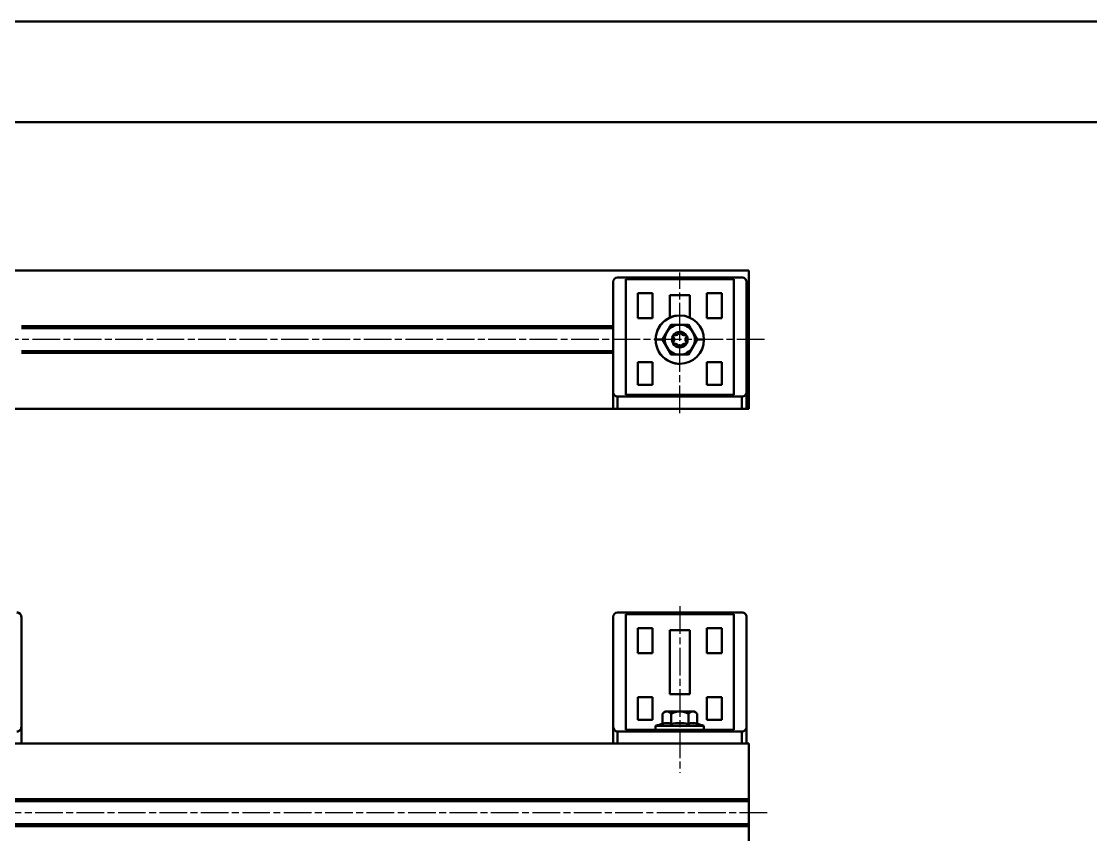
# Model space of a CAD drawing. Header units: millimetres. Extents: x 3537 to 7300, y -380 to 3324.
# Drawn here: x 3801.9 to 4266.3, y 1961.6 to 2314.9 of the extents above; entities that cross this region are included whole.
import ezdxf

# ---------------------------------------------------------------- set-up
doc = ezdxf.new("R2010")
doc.units = ezdxf.units.MM
doc.linetypes.add('AM_ISO08W050', pattern=[18, 12, -1.5, 3, -1.5])
for name, color, linetype, lineweight in [('AM_0', 7, 'Continuous', 50), ('AM_7', 4, 'AM_ISO08W050', 25), ('MAIN-1', 7, 'Continuous', 50)]:
    doc.layers.add(name, color=color, linetype=linetype, lineweight=lineweight)

# ---------------------------------------------------------------- blocks, each defined once
blk = doc.blocks.new('*U12')
at = {"layer": 'AM_0'}
blk.add_arc((0, -0.25), 0.5, 0, 180, dxfattribs=at)
blk = doc.blocks.new('*U13')
at = {"layer": 'AM_0', "color": 0, "linetype": 'ByBlock', "lineweight": -2, "transparency": 16777216}
blk.add_blockref('*U12', (5197.19, 2210.73), dxfattribs=at)
for p, rotation in [((5194.46, 2209.15), 59.99999999999999), ((5194.46, 2206), 120), ((5199.92, 2209.15), 300.0000000000001), ((5199.92, 2206), 240), ((5197.19, 2204.43), 180)]:
    blk.add_blockref('*U12', p, dxfattribs=dict(at, rotation=rotation))
blk = doc.blocks.new('*U14')
at = {"layer": 'AM_0'}
blk.add_arc((1.43, 0), 1.61, 140.8659, 219.134, dxfattribs=at)
blk = doc.blocks.new('*U15')
at = {"layer": 'AM_0', "color": 0, "linetype": 'ByBlock', "lineweight": -2, "transparency": 16777216}
for p, rotation in [((5194.61, 2207.58), 180), ((5195.9, 2209.81), 120), ((5198.48, 2209.81), 59.99999999999996), ((5195.9, 2205.34), 239.9999999999999), ((5198.48, 2205.34), 299.9999999999998)]:
    blk.add_blockref('*U14', p, dxfattribs=dict(at, rotation=rotation))
blk.add_blockref('*U14', (5199.77, 2207.58), dxfattribs=at)

msp = doc.modelspace()

# ---------------------------------------------------------------- linework, layer by layer
at = {"layer": 'AM_0'}
for p, q in [((5022.196, 2314.913), (3537.196, 2314.913)), ((4997.196, 2271.163), (3562.196, 2271.163)), ((3742.86, 2206.631), (4117.86, 2206.631)), ((4117.86, 2206.631), (4117.86, 2203.631)), ((4117.86, 2182.431), (4117.86, 2203.631)), ((3801.86, 2182.431), (4058.86, 2182.431)), ((3801.86, 2181.631), (4058.86, 2181.631)), ((4117.86, 2181.631), (4117.86, 2182.431)), ((4117.86, 2171.631), (4117.86, 2181.631)), ((3801.86, 2171.631), (4058.86, 2171.631)), ((3801.86, 2170.831), (4058.86, 2170.831)), ((4117.86, 2170.831), (4117.86, 2171.631)), ((4117.86, 2149.631), (4117.86, 2170.831)), ((3742.86, 2146.631), (4117.86, 2146.631)), ((4117.86, 2149.631), (4117.86, 2146.631)), ((4060.86, 2058.097), (4060.86, 2058.097)), ((4114.86, 2058.097), (4060.86, 2058.097)), ((4060.86, 2058.097), (4114.86, 2058.097)), ((4114.86, 2058.097), (4114.86, 2058.097)), ((3801.86, 2001.097), (3801.86, 2056.097)), ((3801.86, 2008.397), (3801.86, 2056.097)), ((3801.86, 2056.097), (3801.86, 2056.097)), ((4058.86, 2056.097), (4058.86, 2056.097)), ((4058.86, 2001.097), (4058.86, 2056.097)), ((4058.86, 2056.097), (4058.86, 2008.397)), ((4064.36, 2057.397), (4111.36, 2057.397)), ((4064.36, 2007.097), (4064.36, 2057.397)), ((4064.36, 2007.097), (4064.36, 2057.397)), ((4111.36, 2007.097), (4111.36, 2057.397)), ((4111.36, 2057.397), (4111.36, 2007.097)), ((4116.86, 2001.097), (4116.86, 2056.097)), ((4116.86, 2008.397), (4116.86, 2056.097)), ((4116.86, 2056.097), (4116.86, 2056.097)), ((4069.66, 2051.297), (4076.06, 2051.297)), ((4069.66, 2051.297), (4076.06, 2051.297)), ((4069.66, 2040.397), (4069.66, 2051.297)), ((4069.66, 2051.297), (4069.66, 2051.297)), ((4076.06, 2040.397), (4076.06, 2051.297)), ((4076.06, 2051.297), (4076.06, 2051.297)), ((4083.51, 2050.447), (4092.21, 2050.447)), ((4083.51, 2050.447), (4092.21, 2050.447)), ((4083.51, 2022.597), (4083.51, 2050.447)), ((4083.51, 2050.447), (4083.51, 2050.447)), ((4092.21, 2022.597), (4092.21, 2050.447)), ((4092.21, 2050.447), (4092.21, 2050.447)), ((4099.66, 2051.297), (4106.06, 2051.297)), ((4099.66, 2051.297), (4099.66, 2051.297)), ((4099.66, 2040.397), (4099.66, 2051.297)), ((4099.66, 2051.297), (4106.06, 2051.297)), ((4106.06, 2051.297), (4106.06, 2051.297)), ((4106.06, 2040.397), (4106.06, 2051.297)), ((4069.66, 2040.397), (4076.06, 2040.397)), ((4099.66, 2040.397), (4106.06, 2040.397)), ((4069.66, 2021.297), (4076.06, 2021.297)), ((4069.66, 2021.297), (4076.06, 2021.297)), ((4069.66, 2011.397), (4069.66, 2021.297)), ((4069.66, 2021.297), (4069.66, 2021.297)), ((4076.06, 2011.397), (4076.06, 2021.297)), ((4076.06, 2021.297), (4076.06, 2021.297)), ((4083.51, 2022.597), (4092.21, 2022.597)), ((4099.66, 2021.297), (4106.06, 2021.297)), ((4099.66, 2021.297), (4099.66, 2021.297)), ((4099.66, 2011.397), (4099.66, 2021.297)), ((4099.66, 2021.297), (4106.06, 2021.297)), ((4106.06, 2021.297), (4106.06, 2021.297)), ((4106.06, 2011.397), (4106.06, 2021.297)), ((4069.66, 2011.397), (4076.06, 2011.397)), ((4099.66, 2011.397), (4106.06, 2011.397)), ((3801.86, 2001.097), (3801.86, 2008.397)), ((4058.86, 2008.397), (4058.86, 2001.097)), ((4060.86, 2006.397), (4114.86, 2006.397)), ((4060.86, 2006.397), (4060.86, 2001.097)), ((4064.36, 2007.097), (4111.36, 2007.097)), ((4064.36, 2007.097), (4111.36, 2007.097)), ((4064.36, 2007.097), (4064.36, 2007.097)), ((4069.66, 2007.097), (4076.06, 2007.097)), ((4069.66, 2007.097), (4076.06, 2007.097)), ((4069.66, 2007.097), (4069.66, 2007.097)), ((4069.66, 2007.097), (4076.06, 2007.097)), ((4069.66, 2007.097), (4076.06, 2007.097)), ((4069.66, 2007.097), (4069.66, 2007.097)), ((4076.06, 2007.097), (4076.06, 2007.097)), ((4076.06, 2007.097), (4076.06, 2007.097)), ((4083.51, 2007.097), (4092.21, 2007.097)), ((4083.51, 2007.097), (4092.21, 2007.097)), ((4083.51, 2007.097), (4083.51, 2007.097)), ((4092.21, 2007.097), (4092.21, 2007.097)), ((4099.66, 2007.097), (4106.06, 2007.097)), ((4099.66, 2007.097), (4099.66, 2007.097)), ((4099.66, 2007.097), (4099.66, 2007.097)), ((4099.66, 2007.097), (4106.06, 2007.097)), ((4099.66, 2007.097), (4106.06, 2007.097)), ((4099.66, 2007.097), (4106.06, 2007.097)), ((4106.06, 2007.097), (4106.06, 2007.097)), ((4106.06, 2007.097), (4106.06, 2007.097)), ((4111.36, 2007.097), (4111.36, 2007.097)), ((4114.86, 2001.097), (4114.86, 2006.397)), ((4116.86, 2001.097), (4116.86, 2008.397)), ((3776.86, 2001.097), (4117.86, 2001.097)), ((4059.86, 2001.097), (4059.86, 2001.097)), ((4059.86, 2001.097), (4117.86, 2001.097)), ((4059.86, 2001.097), (4061.86, 2001.097)), ((4060.86, 2001.097), (4114.86, 2001.097)), ((4070.66, 2001.097), (4077.06, 2001.097)), ((4070.66, 2001.097), (4077.06, 2001.097)), ((4070.66, 2001.097), (4070.66, 2001.097)), ((4070.66, 2001.097), (4077.06, 2001.097)), ((4070.66, 2001.097), (4070.66, 2001.097)), ((4076.06, 2001.097), (4076.06, 2001.097)), ((4077.06, 2001.097), (4077.06, 2001.097)), ((4084.51, 2001.097), (4093.21, 2001.097)), ((4084.51, 2001.097), (4093.21, 2001.097)), ((4084.51, 2001.097), (4084.51, 2001.097)), ((4093.21, 2001.097), (4093.21, 2001.097)), ((4100.66, 2001.097), (4107.06, 2001.097)), ((4100.66, 2001.097), (4107.06, 2001.097)), ((4100.66, 2001.097), (4100.66, 2001.097)), ((4100.66, 2001.097), (4107.06, 2001.097)), ((4100.66, 2001.097), (4100.66, 2001.097)), ((4107.06, 2001.097), (4107.06, 2001.097)), ((4107.06, 2001.097), (4107.06, 2001.097)), ((4115.86, 2001.097), (4117.86, 2001.097)), ((4117.86, 2001.097), (4117.86, 1998.097)), ((4117.86, 2001.097), (4117.86, 2001.097)), ((4117.86, 1976.897), (4117.86, 1998.097)), ((3742.86, 1976.897), (4117.86, 1976.897)), ((3742.86, 1976.097), (4117.86, 1976.097)), ((4117.86, 1976.097), (4117.86, 1976.897)), ((4117.86, 1966.097), (4117.86, 1976.097)), ((3742.86, 1966.097), (4117.86, 1966.097)), ((3742.86, 1965.297), (4117.86, 1965.297)), ((4117.86, 1965.297), (4117.86, 1966.097)), ((4117.86, 1944.097), (4117.86, 1965.297))]:
    msp.add_line(p, q, dxfattribs=at)
for centre, start, end in [((3799.86, 2056.097), 0.00002, 90.00002), ((4060.86, 2056.097), 90.00002, 180), ((4114.86, 2056.097), 0.00002, 90.00002)]:
    msp.add_arc(centre, 2, start, end, dxfattribs=at)
for centre, start_param, end_param in [((3799.86, 2056.097), -3.1415927, -1.5707963), ((4060.86, 2056.097), -1.5707963, 0), ((4114.86, 2056.097), -3.1415927, -1.5707963), ((3799.86, 2008.397), 1.5707963, 3.1415927), ((4060.86, 2008.397), 0, 1.5707963), ((4114.86, 2008.397), 1.5707963, 3.1415927)]:
    msp.add_ellipse(centre, major_axis=(-2, 0), ratio=1, start_param=start_param, end_param=end_param, dxfattribs=at)
at = {"layer": 'AM_7'}
for p, q in [((4087.86, 2144.641), (4087.86, 2205.76)), ((4124.635, 2176.631), (3738.991, 2176.631)), ((4087.86, 2060.762), (4087.86, 1988.384)), ((4125.835, 1971.097), (3735.214, 1971.097))]:
    msp.add_line(p, q, dxfattribs=at)
at = {"layer": 'MAIN-1'}
for p, q in [((4058.86, 2201.631), (4058.86, 2201.631)), ((4058.86, 2146.631), (4058.86, 2201.631)), ((4058.86, 2201.631), (4058.86, 2153.931)), ((4060.86, 2203.631), (4060.86, 2203.631)), ((4114.86, 2203.631), (4060.86, 2203.631)), ((4060.86, 2203.631), (4114.86, 2203.631)), ((4064.36, 2202.931), (4111.36, 2202.931)), ((4064.36, 2152.631), (4064.36, 2202.931)), ((4064.36, 2152.631), (4064.36, 2202.931)), ((4111.36, 2152.631), (4111.36, 2202.931)), ((4111.36, 2202.931), (4111.36, 2152.631)), ((4114.86, 2203.631), (4114.86, 2203.631)), ((4116.86, 2153.931), (4116.86, 2201.631)), ((4117.86, 2146.631), (4117.86, 2201.631)), ((4117.86, 2201.631), (4117.86, 2201.631)), ((4069.66, 2196.831), (4076.06, 2196.831)), ((4069.66, 2196.831), (4076.06, 2196.831)), ((4069.66, 2185.931), (4069.66, 2196.831)), ((4069.66, 2196.831), (4069.66, 2196.831)), ((4076.06, 2185.931), (4076.06, 2196.831)), ((4076.06, 2196.831), (4076.06, 2196.831)), ((4099.66, 2196.831), (4106.06, 2196.831)), ((4099.66, 2196.831), (4099.66, 2196.831)), ((4099.66, 2185.931), (4099.66, 2196.831)), ((4099.66, 2196.831), (4106.06, 2196.831)), ((4106.06, 2196.831), (4106.06, 2196.831)), ((4106.06, 2185.931), (4106.06, 2196.831)), ((4083.51, 2195.981), (4092.21, 2195.981)), ((4083.51, 2195.981), (4092.21, 2195.981)), ((4083.51, 2186.188), (4083.51, 2195.981)), ((4083.51, 2195.981), (4083.51, 2195.981)), ((4092.21, 2186.188), (4092.21, 2195.981)), ((4092.21, 2195.981), (4092.21, 2195.981)), ((4069.66, 2185.931), (4076.06, 2185.931)), ((4084.108, 2183.131), (4080.355, 2176.631)), ((4083.831, 2182.653), (4084.108, 2183.131)), ((4091.613, 2183.131), (4084.108, 2183.131)), ((4084.108, 2183.131), (4084.108, 2183.131)), ((4084.108, 2183.131), (4084.658, 2183.131)), ((4084.658, 2183.131), (4085.223, 2183.131)), ((4085.223, 2183.131), (4085.801, 2183.131)), ((4085.801, 2183.131), (4086.387, 2183.131)), ((4086.387, 2183.131), (4086.984, 2183.131)), ((4086.984, 2183.131), (4087.592, 2183.131)), ((4087.592, 2183.131), (4088.129, 2183.131)), ((4087.86, 2187.131), (4087.86, 2187.131)), ((4088.129, 2183.131), (4088.735, 2183.131)), ((4088.735, 2183.131), (4089.332, 2183.131)), ((4089.332, 2183.131), (4089.921, 2183.131)), ((4089.921, 2183.131), (4090.501, 2183.131)), ((4090.501, 2183.131), (4091.065, 2183.131)), ((4091.065, 2183.131), (4091.613, 2183.131)), ((4095.366, 2176.631), (4091.613, 2183.131)), ((4091.613, 2183.131), (4091.613, 2183.131)), ((4091.613, 2183.131), (4091.889, 2182.654)), ((4099.66, 2185.931), (4106.06, 2185.931)), ((4081.197, 2178.09), (4081.49, 2178.598)), ((4081.49, 2178.598), (4081.791, 2179.119)), ((4081.791, 2179.119), (4082.097, 2179.648)), ((4082.097, 2179.648), (4082.366, 2180.114)), ((4082.366, 2180.114), (4082.669, 2180.64)), ((4082.669, 2180.64), (4082.967, 2181.156)), ((4082.967, 2181.156), (4083.26, 2181.663)), ((4083.26, 2181.663), (4083.549, 2182.163)), ((4083.549, 2182.163), (4083.831, 2182.653)), ((4087.86, 2180.031), (4087.86, 2180.031)), ((4091.889, 2182.654), (4092.169, 2182.168)), ((4092.169, 2182.168), (4092.456, 2181.672)), ((4092.456, 2181.672), (4092.749, 2181.164)), ((4092.749, 2181.164), (4093.05, 2180.643)), ((4093.05, 2180.643), (4093.355, 2180.114)), ((4093.355, 2180.114), (4093.624, 2179.648)), ((4093.624, 2179.648), (4093.928, 2179.122)), ((4093.928, 2179.122), (4094.226, 2178.606)), ((4094.226, 2178.606), (4094.519, 2178.099)), ((4080.355, 2176.631), (4077.36, 2176.631)), ((4080.355, 2176.631), (4080.63, 2177.108)), ((4080.355, 2176.631), (4084.108, 2170.131)), ((4080.355, 2176.631), (4080.355, 2176.631)), ((4080.631, 2176.153), (4080.355, 2176.631)), ((4080.63, 2177.108), (4080.911, 2177.594)), ((4080.914, 2175.663), (4080.631, 2176.153)), ((4080.911, 2177.594), (4081.197, 2178.09)), ((4081.202, 2175.163), (4080.914, 2175.663)), ((4081.495, 2174.656), (4081.202, 2175.163)), ((4081.793, 2174.14), (4081.495, 2174.656)), ((4082.097, 2173.614), (4081.793, 2174.14)), ((4082.366, 2173.148), (4082.097, 2173.614)), ((4091.613, 2170.131), (4095.366, 2176.631)), ((4093.624, 2173.614), (4093.355, 2173.148)), ((4093.93, 2174.143), (4093.624, 2173.614)), ((4094.231, 2174.664), (4093.93, 2174.143)), ((4094.524, 2175.172), (4094.231, 2174.664)), ((4094.519, 2178.099), (4094.807, 2177.599)), ((4094.81, 2175.668), (4094.524, 2175.172)), ((4094.807, 2177.599), (4095.09, 2177.11)), ((4095.091, 2176.154), (4094.81, 2175.668)), ((4095.09, 2177.11), (4095.366, 2176.631)), ((4095.366, 2176.631), (4095.091, 2176.154)), ((4095.366, 2176.631), (4098.36, 2176.631)), ((4095.366, 2176.631), (4095.366, 2176.631)), ((4082.671, 2172.619), (4082.366, 2173.148)), ((4082.972, 2172.098), (4082.671, 2172.619)), ((4083.265, 2171.59), (4082.972, 2172.098)), ((4083.552, 2171.094), (4083.265, 2171.59)), ((4083.832, 2170.608), (4083.552, 2171.094)), ((4084.108, 2170.131), (4083.832, 2170.608)), ((4084.108, 2170.131), (4091.613, 2170.131)), ((4084.108, 2170.131), (4084.108, 2170.131)), ((4084.658, 2170.131), (4084.108, 2170.131)), ((4085.223, 2170.131), (4084.658, 2170.131)), ((4085.801, 2170.131), (4085.223, 2170.131)), ((4086.387, 2170.131), (4085.801, 2170.131)), ((4086.984, 2170.131), (4086.387, 2170.131)), ((4087.592, 2170.131), (4086.984, 2170.131)), ((4088.129, 2170.131), (4087.592, 2170.131)), ((4087.86, 2173.231), (4087.86, 2173.231)), ((4088.735, 2170.131), (4088.129, 2170.131)), ((4089.332, 2170.131), (4088.735, 2170.131)), ((4089.921, 2170.131), (4089.332, 2170.131)), ((4090.501, 2170.131), (4089.921, 2170.131)), ((4091.065, 2170.131), (4090.501, 2170.131)), ((4091.613, 2170.131), (4091.065, 2170.131)), ((4091.89, 2170.61), (4091.613, 2170.131)), ((4091.613, 2170.131), (4091.613, 2170.131)), ((4092.172, 2171.099), (4091.89, 2170.61)), ((4092.461, 2171.599), (4092.172, 2171.099)), ((4092.754, 2172.106), (4092.461, 2171.599)), ((4093.052, 2172.622), (4092.754, 2172.106)), ((4093.355, 2173.148), (4093.052, 2172.622)), ((4069.66, 2166.831), (4076.06, 2166.831)), ((4069.66, 2166.831), (4076.06, 2166.831)), ((4069.66, 2156.931), (4069.66, 2166.831)), ((4069.66, 2166.831), (4069.66, 2166.831)), ((4076.06, 2156.931), (4076.06, 2166.831)), ((4076.06, 2166.831), (4076.06, 2166.831)), ((4087.86, 2166.131), (4087.86, 2166.131)), ((4099.66, 2166.831), (4106.06, 2166.831)), ((4099.66, 2166.831), (4099.66, 2166.831)), ((4099.66, 2156.931), (4099.66, 2166.831)), ((4099.66, 2166.831), (4106.06, 2166.831)), ((4106.06, 2166.831), (4106.06, 2166.831)), ((4106.06, 2156.931), (4106.06, 2166.831)), ((4069.66, 2156.931), (4076.06, 2156.931)), ((4099.66, 2156.931), (4106.06, 2156.931)), ((4058.86, 2153.931), (4058.86, 2146.631)), ((4060.86, 2151.931), (4114.86, 2151.931)), ((4060.86, 2151.931), (4060.86, 2146.631)), ((4064.36, 2152.631), (4111.36, 2152.631)), ((4064.36, 2152.631), (4111.36, 2152.631)), ((4064.36, 2152.631), (4064.36, 2152.631)), ((4069.66, 2152.631), (4076.06, 2152.631)), ((4069.66, 2152.631), (4076.06, 2152.631)), ((4069.66, 2152.631), (4069.66, 2152.631)), ((4069.66, 2152.631), (4076.06, 2152.631)), ((4069.66, 2152.631), (4076.06, 2152.631)), ((4069.66, 2152.631), (4069.66, 2152.631)), ((4076.06, 2152.631), (4076.06, 2152.631)), ((4076.06, 2152.631), (4076.06, 2152.631)), ((4083.51, 2152.631), (4092.21, 2152.631)), ((4083.51, 2152.631), (4092.21, 2152.631)), ((4083.51, 2152.631), (4083.51, 2152.631)), ((4092.21, 2152.631), (4092.21, 2152.631)), ((4099.66, 2152.631), (4106.06, 2152.631)), ((4099.66, 2152.631), (4099.66, 2152.631)), ((4099.66, 2152.631), (4099.66, 2152.631)), ((4099.66, 2152.631), (4106.06, 2152.631)), ((4099.66, 2152.631), (4106.06, 2152.631)), ((4099.66, 2152.631), (4106.06, 2152.631)), ((4106.06, 2152.631), (4106.06, 2152.631)), ((4106.06, 2152.631), (4106.06, 2152.631)), ((4111.36, 2152.631), (4111.36, 2152.631)), ((4114.86, 2146.631), (4114.86, 2151.931)), ((4116.86, 2146.631), (4116.86, 2153.931)), ((4058.86, 2146.631), (4060.86, 2146.631)), ((4059.86, 2146.631), (4059.86, 2146.631)), ((4059.86, 2146.631), (4117.86, 2146.631)), ((4060.86, 2146.631), (4114.86, 2146.631)), ((4070.66, 2146.631), (4077.06, 2146.631)), ((4070.66, 2146.631), (4077.06, 2146.631)), ((4070.66, 2146.631), (4070.66, 2146.631)), ((4070.66, 2146.631), (4077.06, 2146.631)), ((4070.66, 2146.631), (4070.66, 2146.631)), ((4077.06, 2146.631), (4077.06, 2146.631)), ((4077.06, 2146.631), (4077.06, 2146.631)), ((4084.51, 2146.631), (4093.21, 2146.631)), ((4084.51, 2146.631), (4093.21, 2146.631)), ((4084.51, 2146.631), (4084.51, 2146.631)), ((4093.21, 2146.631), (4093.21, 2146.631)), ((4100.66, 2146.631), (4107.06, 2146.631)), ((4100.66, 2146.631), (4107.06, 2146.631)), ((4100.66, 2146.631), (4100.66, 2146.631)), ((4100.66, 2146.631), (4107.06, 2146.631)), ((4100.66, 2146.631), (4100.66, 2146.631)), ((4107.06, 2146.631), (4107.06, 2146.631)), ((4107.06, 2146.631), (4107.06, 2146.631)), ((4114.86, 2146.631), (4116.86, 2146.631)), ((4117.86, 2146.631), (4117.86, 2146.631)), ((4081.355, 2015.097), (4080.355, 2014.097)), ((4080.631, 2014.357), (4080.355, 2014.097)), ((4080.355, 2014.097), (4080.63, 2014.356)), ((4080.355, 2014.097), (4080.355, 2009.74)), ((4080.63, 2014.356), (4080.911, 2014.586)), ((4080.914, 2014.588), (4080.631, 2014.357)), ((4080.911, 2014.586), (4081.197, 2014.781)), ((4081.202, 2014.784), (4080.914, 2014.588)), ((4081.197, 2014.781), (4081.49, 2014.935)), ((4081.495, 2014.937), (4081.202, 2014.784)), ((4082.097, 2015.097), (4081.355, 2015.097)), ((4081.355, 2015.097), (4082.097, 2015.097)), ((4081.49, 2014.935), (4081.791, 2015.043)), ((4081.793, 2015.043), (4081.495, 2014.937)), ((4081.791, 2015.043), (4082.097, 2015.097)), ((4082.097, 2015.097), (4081.793, 2015.043)), ((4082.097, 2015.097), (4082.366, 2015.097)), ((4082.366, 2015.097), (4082.097, 2015.097)), ((4082.366, 2015.097), (4082.669, 2015.043)), ((4082.671, 2015.043), (4082.366, 2015.097)), ((4082.366, 2015.097), (4087.592, 2015.097)), ((4087.592, 2015.097), (4082.366, 2015.097)), ((4082.669, 2015.043), (4082.967, 2014.937)), ((4082.972, 2014.935), (4082.671, 2015.043)), ((4082.967, 2014.937), (4083.26, 2014.784)), ((4083.265, 2014.781), (4082.972, 2014.935)), ((4083.26, 2014.784), (4083.549, 2014.588)), ((4083.552, 2014.586), (4083.265, 2014.781)), ((4083.549, 2014.588), (4083.831, 2014.357)), ((4083.832, 2014.356), (4083.552, 2014.586)), ((4083.831, 2014.357), (4084.108, 2014.097)), ((4084.108, 2014.097), (4083.832, 2014.356)), ((4084.108, 2014.097), (4084.658, 2014.356)), ((4084.658, 2014.356), (4084.108, 2014.097)), ((4084.108, 2014.097), (4084.108, 2009.74)), ((4084.108, 2014.097), (4084.108, 2009.74)), ((4087.86, 2015.097), (4084.46, 2015.097)), ((4084.658, 2014.356), (4085.223, 2014.588)), ((4085.223, 2014.588), (4084.658, 2014.356)), ((4085.223, 2014.588), (4085.801, 2014.784)), ((4085.801, 2014.784), (4085.223, 2014.588)), ((4085.801, 2014.784), (4086.387, 2014.937)), ((4086.387, 2014.937), (4085.801, 2014.784)), ((4086.387, 2014.937), (4086.984, 2015.043)), ((4086.984, 2015.043), (4086.387, 2014.937)), ((4086.984, 2015.043), (4087.592, 2015.097)), ((4087.592, 2015.097), (4086.984, 2015.043)), ((4087.592, 2015.097), (4088.129, 2015.097)), ((4088.129, 2015.097), (4087.592, 2015.097)), ((4091.26, 2015.097), (4087.86, 2015.097)), ((4088.129, 2015.097), (4088.735, 2015.044)), ((4088.735, 2015.043), (4088.129, 2015.097)), ((4088.129, 2015.097), (4093.355, 2015.097)), ((4088.129, 2015.097), (4093.355, 2015.097)), ((4088.735, 2015.044), (4089.332, 2014.938)), ((4089.332, 2014.938), (4088.735, 2015.043)), ((4089.332, 2014.938), (4089.921, 2014.784)), ((4089.921, 2014.784), (4089.332, 2014.938)), ((4089.921, 2014.784), (4090.501, 2014.586)), ((4090.501, 2014.586), (4089.921, 2014.784)), ((4090.501, 2014.586), (4091.065, 2014.355)), ((4091.065, 2014.355), (4090.501, 2014.586)), ((4091.065, 2014.355), (4091.613, 2014.097)), ((4091.613, 2014.097), (4091.065, 2014.355)), ((4091.89, 2014.357), (4091.613, 2014.097)), ((4091.613, 2014.097), (4091.889, 2014.356)), ((4091.613, 2014.097), (4091.613, 2009.74)), ((4091.613, 2014.097), (4091.613, 2009.74)), ((4091.889, 2014.356), (4092.169, 2014.586)), ((4092.172, 2014.588), (4091.89, 2014.357)), ((4092.169, 2014.586), (4092.456, 2014.781)), ((4092.461, 2014.784), (4092.172, 2014.588)), ((4092.456, 2014.781), (4092.749, 2014.935)), ((4092.754, 2014.937), (4092.461, 2014.784)), ((4092.749, 2014.935), (4093.05, 2015.043)), ((4093.052, 2015.043), (4092.754, 2014.937)), ((4093.05, 2015.043), (4093.355, 2015.097)), ((4093.355, 2015.097), (4093.052, 2015.043)), ((4093.355, 2015.097), (4093.624, 2015.097)), ((4093.624, 2015.097), (4093.355, 2015.097)), ((4093.624, 2015.097), (4093.928, 2015.043)), ((4093.93, 2015.043), (4093.624, 2015.097)), ((4093.624, 2015.097), (4094.366, 2015.097)), ((4094.366, 2015.097), (4093.624, 2015.097)), ((4093.928, 2015.043), (4094.226, 2014.938)), ((4094.231, 2014.935), (4093.93, 2015.043)), ((4094.226, 2014.938), (4094.519, 2014.784)), ((4094.524, 2014.781), (4094.231, 2014.935)), ((4095.366, 2014.097), (4094.366, 2015.097)), ((4094.519, 2014.784), (4094.807, 2014.588)), ((4094.81, 2014.586), (4094.524, 2014.781)), ((4094.807, 2014.588), (4095.09, 2014.357)), ((4095.091, 2014.356), (4094.81, 2014.586)), ((4095.09, 2014.357), (4095.366, 2014.097)), ((4095.366, 2014.097), (4095.091, 2014.356)), ((4095.366, 2014.097), (4095.366, 2009.74)), ((4087.86, 2008.797), (4077.36, 2008.797)), ((4077.36, 2008.797), (4087.86, 2008.797)), ((4077.36, 2007.097), (4077.36, 2008.797)), ((4098.36, 2008.797), (4087.86, 2008.797)), ((4087.86, 2008.797), (4098.36, 2008.797)), ((4098.36, 2007.097), (4098.36, 2008.797))]:
    msp.add_line(p, q, dxfattribs=at)
for centre, radius, start, end in [((4060.86, 2201.631), 2, 90.00002, 180), ((4114.86, 2201.631), 2, 0.00002, 90.00002), ((4087.86, 2176.631), 10.5, 89.99998, 270.00002), ((4087.86, 2176.631), 10.5, 89.99998, 179.99998), ((4087.86, 2176.631), 6.506, 92.36761, 147.63237), ((4087.86, 2176.631), 10.5, 0, 89.99998), ((4087.86, 2176.631), 10.5, 270.00002, 89.99998), ((4087.86, 2176.631), 6.506, 32.36759, 87.63241), ((4087.86, 2176.631), 6.506, 152.36758, 207.63242), ((4087.86, 2176.631), 3.4, 89.99998, 270.00002), ((4087.86, 2176.631), 3.4, 89.99998, 270.00002), ((4087.86, 2176.631), 3.4, 270.00002, 89.99998), ((4087.86, 2176.631), 3.4, 270.00002, 89.99998), ((4087.86, 2176.631), 6.506, 332.36762, 27.63238), ((4087.86, 2176.631), 10.5, 179.99998, 270.00002), ((4087.86, 2176.631), 10.5, 270.00002, 0), ((4087.86, 2176.631), 6.506, 212.36763, 267.63239), ((4087.86, 2176.631), 6.506, 272.36759, 327.63241), ((4087.86, 1980.694), 30, 104.48848, 110.48729), ((4087.86, 1980.694), 29.287, 82.6381, 97.36192), ((4087.86, 1980.694), 29.287, 82.6381, 97.36192), ((4087.86, 1980.694), 30, 69.51267, 75.51154)]:
    msp.add_arc(centre, radius, start, end, dxfattribs=at)
for centre, major_axis, ratio, start_param, end_param in [((4060.86, 2201.631), (-2, 0), 1, -1.5707963, 0), ((4114.86, 2201.631), (-2, 0), 1, -3.1415927, -1.5707963), ((4060.86, 2153.931), (-2, 0), 1, 0, 1.5707963), ((4114.86, 2153.931), (-2, 0), 1, 1.5707963, 3.1415927), ((4082.231, 1980.694), (0, -29.287), 0.5, 3.013103, 3.2700823), ((4082.231, 1980.694), (0, -29.287), 0.5, 3.013103, 3.2700823), ((4093.49, 1980.694), (0, 29.287), 0.5, -0.1284896, 0.1284896), ((4093.49, 1980.694), (0, 29.287), 0.5, -0.1284896, 0.1284896)]:
    msp.add_ellipse(centre, major_axis=major_axis, ratio=ratio, start_param=start_param, end_param=end_param, dxfattribs=at)

# ---------------------------------------------------------------- block references
at = {"layer": 'AM_0'}
for name in ['*U13', '*U15']:
    msp.add_blockref(name, (-1109.328, -30.948), dxfattribs=at)

doc.saveas('drawing.dxf')
